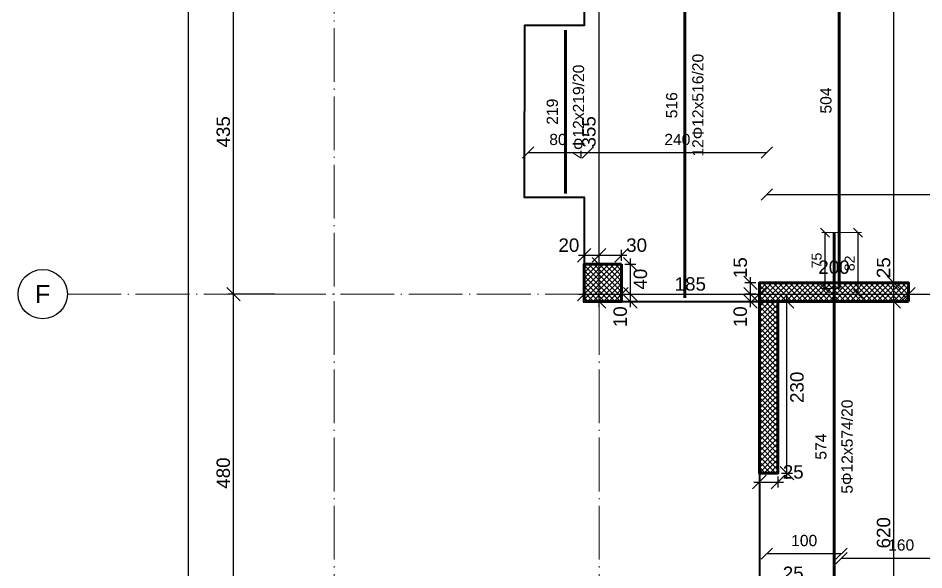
# Model space of a CAD drawing. Header units: millimetres. Extents: x -404 to 6018, y -5139 to 7890.
# Drawn here: x 3471 to 4685, y 1590 to 2330 of the extents above; entities that cross this region are included whole.
import ezdxf
from ezdxf.enums import TextEntityAlignment as Align

# ---------------------------------------------------------------- set-up
doc = ezdxf.new("R2010")
doc.units = ezdxf.units.MM
doc.linetypes.add('ZWCAD_ISO04W100', pattern=[30.5, 24, -3, 0.5, -3])
for name, color, linetype, lineweight in [('AXIS LINES', 255, 'ZWCAD_ISO04W100', 13), ('COLUMN', 140, 'Continuous', 53), ('SLAB', 3, 'Continuous', 35), ('WALL', 10, 'Continuous', 53)]:
    doc.layers.add(name, color=color, linetype=linetype, lineweight=lineweight)
for name, color, linetype in [('FW_AXIS', 7, 'Continuous'), ('FW_COLUMN_HATCH', 8, 'Continuous'), ('FW_DIM', 7, 'Continuous'), ('FW_WALL_HATCH', 8, 'Continuous'), ('REB_BOT_MESH_Y', 5, 'Continuous'), ('REB_BOT_MESH_Y_AXDIM', 5, 'Continuous'), ('REB_BOT_MESH_Y_LAP', 5, 'Continuous'), ('REB_BOT_MESH_Y_RANGE', 5, 'Continuous'), ('REB_BOT_MESH_Y_TEXT', 5, 'Continuous')]:
    doc.layers.add(name, color=color, linetype=linetype)
doc.styles.add('REBAR_TXT', font='arial.ttf')
doc.styles.get("Standard").update_dxf_attribs({"font": 'arial.ttf'})
doc.dimstyles.new('FW_DIM', dxfattribs={"dimtxt": 18, "dimasz": 9, "dimexe": 7.5, "dimexo": 4.5, "dimgap": 4.5, "dimtad": 1, "dimdec": 0, "dimtxsty": 'Standard', "dimtsz": 9, "dimcen": 2.5, "dimdle": 7.5, "dimclrd": 256, "dimclre": 256, "dimclrt": 7, "dimazin": 3, "dimtfac": 1, "dimtmove": 2, "dimatfit": 3})
doc.dimstyles.new('REBAR LAP', dxfattribs={"dimtxt": 13.5, "dimasz": 2.5, "dimexe": 4.5, "dimexo": 0, "dimgap": 4.5, "dimtad": 1, "dimdec": 0, "dimtxsty": 'Standard', "dimtsz": 6, "dimcen": 2.5, "dimclrd": 6, "dimclre": 6, "dimclrt": 7, "dimazin": 3, "dimtfac": 1, "dimtmove": 2, "dimatfit": 3, "dimlwd": 25, "dimlwe": 18})
doc.dimstyles.new('REBAR M-200', dxfattribs={"dimtxt": 15, "dimasz": 15, "dimexe": 25, "dimexo": 12.5, "dimgap": 10, "dimtad": 1, "dimdec": 0, "dimtxsty": 'Standard', "dimblk": 'NONE', "dimcen": 50, "dimse1": 1, "dimse2": 1, "dimclrd": 6, "dimclre": 6, "dimclrt": 7, "dimazin": 3, "dimtfac": 1, "dimtmove": 2, "dimatfit": 3, "dimldrblk": 'NONE', "dimlwd": 53})
doc.dimstyles.new('REBAR RANGE', dxfattribs={"dimtxt": 15, "dimasz": 2.5, "dimexe": 0, "dimexo": 0, "dimgap": 10, "dimtad": 1, "dimdec": 0, "dimtxsty": 'Standard', "dimtsz": 7.5, "dimcen": 2.5, "dimse1": 1, "dimse2": 1, "dimclrd": 6, "dimclre": 6, "dimclrt": 7, "dimazin": 3, "dimtfac": 1, "dimtmove": 2, "dimatfit": 3, "dimlwd": 25})

# ---------------------------------------------------------------- blocks, each defined once
blk = doc.blocks.new('*D732')
at = {"color": 6, "lineweight": 53}
blk.add_line((4365, 1955), (4365, 2471.5), dxfattribs=at)
at = {"layer": 'Defpoints'}
for p in [(4365, 2471.5), (4365, 1955), (4365, 1955)]:
    blk.add_point(p, dxfattribs=at)
at = {"layer": 'REB_BOT_MESH_Y', "color": 7, "insert": (4347.5, 2213.2), "char_height": 15, "attachment_point": 5, "rotation": 90}
blk.add_mtext('516', dxfattribs=at)
blk = doc.blocks.new('_NONE')
blk = doc.blocks.new('*D789')
at = {"color": 6, "lineweight": 53}
blk.add_line((4565, 1468.5), (4565, 2042.5), dxfattribs=at)
at = {"layer": 'Defpoints'}
for p in [(4565, 2042.5), (4565, 1468.5), (4565, 1468.5)]:
    blk.add_point(p, dxfattribs=at)
at = {"layer": 'REB_BOT_MESH_Y', "color": 7, "insert": (4547.5, 1755.5), "char_height": 15, "attachment_point": 5, "rotation": 90}
blk.add_mtext('574', dxfattribs=at)
blk = doc.blocks.new('*D790')
at = {"color": 6, "lineweight": 53}
blk.add_line((4571.7, 1967.5), (4571.7, 2471.5), dxfattribs=at)
at = {"layer": 'Defpoints'}
for p in [(4571.7, 2471.5), (4571.7, 1967.5), (4571.7, 1967.5)]:
    blk.add_point(p, dxfattribs=at)
at = {"layer": 'REB_BOT_MESH_Y', "color": 7, "insert": (4554.2, 2219.5), "char_height": 15, "attachment_point": 5, "rotation": 90}
blk.add_mtext('504', dxfattribs=at)
blk = doc.blocks.new('_Oblique')
at = {"color": 0, "linetype": 'ByBlock', "lineweight": -2}
blk.add_line((-0.5, -0.5), (0.5, 0.5), dxfattribs=at)
blk = doc.blocks.new('*D800')
at = {"color": 6, "lineweight": 18}
for p, q in [((4565, 2042.5), (4548.5, 2042.5)), ((4571.7, 1967.5), (4548.5, 1967.5))]:
    blk.add_line(p, q, dxfattribs=at)
at = {"color": 6, "lineweight": 25}
blk.add_line((4553, 1967.5), (4553, 2042.5), dxfattribs=at)
at = {"layer": 'Defpoints'}
for p in [(4565, 2042.5), (4553, 1967.5), (4571.7, 1967.5)]:
    blk.add_point(p, dxfattribs=at)
at = {"layer": 'REB_BOT_MESH_Y_LAP', "color": 6, "xscale": 12, "yscale": 12, "rotation": 90}
for p in [(4553, 2042.5), (4553, 1967.5)]:
    blk.add_blockref('_OBLIQUE', p, dxfattribs=at)
at = {"layer": 'REB_BOT_MESH_Y_LAP', "color": 7, "insert": (4541.7, 2005), "char_height": 13.5, "attachment_point": 5, "rotation": 90}
blk.add_mtext('75', dxfattribs=at)
blk = doc.blocks.new('*D801')
at = {"color": 6, "lineweight": 18}
for p, q in [((4565, 2042.5), (4601.7, 2042.5)), ((4565, 1960), (4601.7, 1960))]:
    blk.add_line(p, q, dxfattribs=at)
at = {"color": 6, "lineweight": 25}
blk.add_line((4597.2, 1960), (4597.2, 2042.5), dxfattribs=at)
at = {"layer": 'Defpoints'}
for p in [(4565, 2042.5), (4565, 1960), (4597.2, 1960)]:
    blk.add_point(p, dxfattribs=at)
at = {"layer": 'REB_BOT_MESH_Y_AXDIM', "color": 6, "xscale": 12, "yscale": 12, "rotation": 90}
for p in [(4597.2, 2042.5), (4597.2, 1960)]:
    blk.add_blockref('_OBLIQUE', p, dxfattribs=at)
at = {"layer": 'REB_BOT_MESH_Y_AXDIM', "color": 7, "insert": (4586, 2001.2), "char_height": 13.5, "attachment_point": 5, "rotation": 90}
blk.add_mtext('82', dxfattribs=at)
blk = doc.blocks.new('*D855')
at = {"color": 6, "lineweight": 25}
blk.add_line((4475, 2093.5), (5415, 2093.5), dxfattribs=at)
at = {"layer": 'Defpoints'}
for p in [(4475, 2093.5), (4475, 2093.5), (5415, 2093.5)]:
    blk.add_point(p, dxfattribs=at)
at = {"layer": 'REB_BOT_MESH_Y_RANGE', "color": 6, "xscale": 15, "yscale": 15}
for p in [(4475, 2093.5), (5415, 2093.5)]:
    blk.add_blockref('_OBLIQUE', p, dxfattribs=at)
at = {"layer": 'REB_BOT_MESH_Y_RANGE', "color": 7, "insert": (4945, 2111), "char_height": 15, "attachment_point": 5}
blk.add_mtext('940', dxfattribs=at)
blk = doc.blocks.new('*D867')
at = {"color": 6, "lineweight": 25}
blk.add_line((4235, 2149.8), (4475, 2149.8), dxfattribs=at)
at = {"layer": 'Defpoints'}
for p in [(4235, 2149.8), (4235, 2149.8), (4475, 2149.8)]:
    blk.add_point(p, dxfattribs=at)
at = {"layer": 'REB_BOT_MESH_Y_RANGE', "color": 6, "xscale": 15, "yscale": 15}
for p in [(4235, 2149.8), (4475, 2149.8)]:
    blk.add_blockref('_OBLIQUE', p, dxfattribs=at)
at = {"layer": 'REB_BOT_MESH_Y_RANGE', "color": 7, "insert": (4355, 2167.2), "char_height": 15, "attachment_point": 5}
blk.add_mtext('240', dxfattribs=at)
blk = doc.blocks.new('*D875')
at = {"color": 6, "lineweight": 25}
blk.add_line((4575, 1606), (4735, 1606), dxfattribs=at)
at = {"layer": 'Defpoints'}
for p in [(4575, 1606), (4575, 1606), (4735, 1606)]:
    blk.add_point(p, dxfattribs=at)
at = {"layer": 'REB_BOT_MESH_Y_RANGE', "color": 6, "xscale": 15, "yscale": 15}
for p in [(4575, 1606), (4735, 1606)]:
    blk.add_blockref('_OBLIQUE', p, dxfattribs=at)
at = {"layer": 'REB_BOT_MESH_Y_RANGE', "color": 7, "insert": (4655, 1623.5), "char_height": 15, "attachment_point": 5}
blk.add_mtext('160', dxfattribs=at)
blk = doc.blocks.new('*D879')
at = {"color": 6, "lineweight": 25}
blk.add_line((4475, 1612), (4575, 1612), dxfattribs=at)
at = {"layer": 'Defpoints'}
for p in [(4475, 1612), (4475, 1612), (4575, 1612)]:
    blk.add_point(p, dxfattribs=at)
at = {"layer": 'REB_BOT_MESH_Y_RANGE', "color": 6, "xscale": 15, "yscale": 15}
for p in [(4475, 1612), (4575, 1612)]:
    blk.add_blockref('_OBLIQUE', p, dxfattribs=at)
at = {"layer": 'REB_BOT_MESH_Y_RANGE', "color": 7, "insert": (4525, 1629.5), "char_height": 15, "attachment_point": 5}
blk.add_mtext('100', dxfattribs=at)
blk = doc.blocks.new('*D882')
at = {"color": 6, "lineweight": 25}
blk.add_line((4155, 2149.8), (4235, 2149.8), dxfattribs=at)
at = {"layer": 'Defpoints'}
for p in [(4155, 2149.8), (4155, 2149.8), (4235, 2149.8)]:
    blk.add_point(p, dxfattribs=at)
at = {"layer": 'REB_BOT_MESH_Y_RANGE', "color": 6, "xscale": 15, "yscale": 15}
for p in [(4155, 2149.8), (4235, 2149.8)]:
    blk.add_blockref('_OBLIQUE', p, dxfattribs=at)
at = {"layer": 'REB_BOT_MESH_Y_RANGE', "color": 7, "insert": (4195, 2167.2), "char_height": 15, "attachment_point": 5}
blk.add_mtext('80', dxfattribs=at)
blk = doc.blocks.new('*D883')
at = {"color": 6, "lineweight": 53}
blk.add_line((4205, 2095), (4205, 2314), dxfattribs=at)
at = {"layer": 'Defpoints'}
for p in [(4205, 2314), (4205, 2095), (4205, 2095)]:
    blk.add_point(p, dxfattribs=at)
at = {"layer": 'REB_BOT_MESH_Y', "color": 7, "insert": (4187.5, 2204.5), "char_height": 15, "attachment_point": 5, "rotation": 90}
blk.add_mtext('219', dxfattribs=at)
blk = doc.blocks.new('*D899')
for p, q in [((4464.9, 1564.5), (4464.9, 1579.5)), ((4489.9, 1564.5), (4489.9, 1579.5)), ((4457.4, 1572), (4497.4, 1572))]:
    blk.add_line(p, q)
at = {"layer": 'Defpoints'}
for p in [(4464.9, 1572), (4464.9, 1560), (4489.9, 1560)]:
    blk.add_point(p, dxfattribs=at)
at = {"layer": 'FW_DIM', "xscale": 18, "yscale": 18}
for p in [(4464.9, 1572), (4489.9, 1572)]:
    blk.add_blockref('_OBLIQUE', p, dxfattribs=at)
at = {"layer": 'FW_DIM', "color": 7, "insert": (4510.3, 1585.5), "char_height": 18, "attachment_point": 5}
blk.add_mtext('25', dxfattribs=at)
blk = doc.blocks.new('*D901')
for p, q in [((4452.9, 1942.5), (4452.9, 1967.5)), ((4460.4, 1960), (4445.4, 1960)), ((4460.4, 1950), (4445.4, 1950))]:
    blk.add_line(p, q)
at = {"layer": 'Defpoints'}
for p in [(4464.9, 1960), (4452.9, 1950), (4464.9, 1950)]:
    blk.add_point(p, dxfattribs=at)
at = {"layer": 'FW_DIM', "xscale": 18, "yscale": 18, "rotation": 90}
for p in [(4452.9, 1960), (4452.9, 1950)]:
    blk.add_blockref('_OBLIQUE', p, dxfattribs=at)
at = {"layer": 'FW_DIM', "color": 7, "insert": (4439.4, 1929.6), "char_height": 18, "attachment_point": 5, "rotation": 90}
blk.add_mtext('10', dxfattribs=at)
blk = doc.blocks.new('*D902')
for p, q in [((4452.9, 1952.5), (4452.9, 1982.5)), ((4460.4, 1975), (4445.4, 1975)), ((4460.4, 1960), (4445.4, 1960))]:
    blk.add_line(p, q)
at = {"layer": 'Defpoints'}
for p in [(4464.9, 1975), (4452.9, 1960), (4464.9, 1960)]:
    blk.add_point(p, dxfattribs=at)
at = {"layer": 'FW_DIM', "xscale": 18, "yscale": 18, "rotation": 90}
for p in [(4452.9, 1975), (4452.9, 1960)]:
    blk.add_blockref('_OBLIQUE', p, dxfattribs=at)
at = {"layer": 'FW_DIM', "color": 7, "insert": (4439.4, 1995.4), "char_height": 18, "attachment_point": 5, "rotation": 90}
blk.add_mtext('15', dxfattribs=at)
blk = doc.blocks.new('*D903')
for p, q in [((4464.9, 1715.5), (4464.9, 1700.5)), ((4489.9, 1715.5), (4489.9, 1700.5)), ((4457.4, 1708), (4497.4, 1708))]:
    blk.add_line(p, q)
at = {"layer": 'Defpoints'}
for p in [(4464.9, 1720), (4489.9, 1720), (4464.9, 1708)]:
    blk.add_point(p, dxfattribs=at)
at = {"layer": 'FW_DIM', "xscale": 18, "yscale": 18}
for p in [(4464.9, 1708), (4489.9, 1708)]:
    blk.add_blockref('_OBLIQUE', p, dxfattribs=at)
at = {"layer": 'FW_DIM', "color": 7, "insert": (4510.3, 1721.5), "char_height": 18, "attachment_point": 5}
blk.add_mtext('25', dxfattribs=at)
blk = doc.blocks.new('*D904')
for p, q in [((4501.9, 1712.5), (4501.9, 1957.5)), ((4494.4, 1950), (4509.4, 1950)), ((4494.4, 1720), (4509.4, 1720))]:
    blk.add_line(p, q)
at = {"layer": 'Defpoints'}
for p in [(4489.9, 1950), (4489.9, 1720), (4501.9, 1720)]:
    blk.add_point(p, dxfattribs=at)
at = {"layer": 'FW_DIM', "xscale": 18, "yscale": 18, "rotation": 90}
for p in [(4501.9, 1950), (4501.9, 1720)]:
    blk.add_blockref('_OBLIQUE', p, dxfattribs=at)
at = {"layer": 'FW_DIM', "color": 7, "insert": (4515.4, 1835), "char_height": 18, "attachment_point": 5, "rotation": 90}
blk.add_mtext('230', dxfattribs=at)
blk = doc.blocks.new('*D939')
for p, q in [((4230, 2004.5), (4230, 2019.5)), ((4250, 2004.5), (4250, 2019.5)), ((4222.5, 2012), (4257.5, 2012))]:
    blk.add_line(p, q)
at = {"layer": 'Defpoints'}
for p in [(4230, 2012), (4230, 2000), (4250, 2000)]:
    blk.add_point(p, dxfattribs=at)
at = {"layer": 'FW_DIM', "xscale": 18, "yscale": 18}
for p in [(4230, 2012), (4250, 2012)]:
    blk.add_blockref('_OBLIQUE', p, dxfattribs=at)
at = {"layer": 'FW_DIM', "color": 7, "insert": (4209.6, 2025.5), "char_height": 18, "attachment_point": 5}
blk.add_mtext('20', dxfattribs=at)
blk = doc.blocks.new('*D940')
for p, q in [((4250, 2004.5), (4250, 2019.5)), ((4280, 2004.5), (4280, 2019.5)), ((4242.5, 2012), (4287.5, 2012))]:
    blk.add_line(p, q)
at = {"layer": 'Defpoints'}
for p in [(4250, 2012), (4250, 2000), (4280, 2000)]:
    blk.add_point(p, dxfattribs=at)
at = {"layer": 'FW_DIM', "xscale": 18, "yscale": 18}
for p in [(4250, 2012), (4280, 2012)]:
    blk.add_blockref('_OBLIQUE', p, dxfattribs=at)
at = {"layer": 'FW_DIM', "color": 7, "insert": (4300.4, 2025.5), "char_height": 18, "attachment_point": 5}
blk.add_mtext('30', dxfattribs=at)
blk = doc.blocks.new('*D941')
for p, q in [((4292, 1942.5), (4292, 1967.5)), ((4284.5, 1960), (4299.5, 1960)), ((4284.5, 1950), (4299.5, 1950))]:
    blk.add_line(p, q)
at = {"layer": 'Defpoints'}
for p in [(4280, 1960), (4280, 1950), (4292, 1950)]:
    blk.add_point(p, dxfattribs=at)
at = {"layer": 'FW_DIM', "xscale": 18, "yscale": 18, "rotation": 90}
for p in [(4292, 1960), (4292, 1950)]:
    blk.add_blockref('_OBLIQUE', p, dxfattribs=at)
at = {"layer": 'FW_DIM', "color": 7, "insert": (4278.5, 1929.6), "char_height": 18, "attachment_point": 5, "rotation": 90}
blk.add_mtext('10', dxfattribs=at)
blk = doc.blocks.new('*D942')
for p, q in [((4292, 1952.5), (4292, 2007.5)), ((4284.5, 2000), (4299.5, 2000)), ((4284.5, 1960), (4299.5, 1960))]:
    blk.add_line(p, q)
at = {"layer": 'Defpoints'}
for p in [(4280, 2000), (4280, 1960), (4292, 1960)]:
    blk.add_point(p, dxfattribs=at)
at = {"layer": 'FW_DIM', "xscale": 18, "yscale": 18, "rotation": 90}
for p in [(4292, 2000), (4292, 1960)]:
    blk.add_blockref('_OBLIQUE', p, dxfattribs=at)
at = {"layer": 'FW_DIM', "color": 7, "insert": (4305.5, 1980), "char_height": 18, "attachment_point": 5, "rotation": 90}
blk.add_mtext('40', dxfattribs=at)
blk = doc.blocks.new('*D993')
for p, q in [((4230, 1964.5), (4230, 1967.5)), ((4280, 1964.5), (4280, 1967.5)), ((4222.5, 1960), (4287.5, 1960))]:
    blk.add_line(p, q)
at = {"layer": 'Defpoints'}
for p in [(4230, 1960), (4230, 1960), (4280, 1960)]:
    blk.add_point(p, dxfattribs=at)
at = {"layer": 'FW_DIM', "xscale": 18, "yscale": 18}
for p in [(4230, 1960), (4280, 1960)]:
    blk.add_blockref('_OBLIQUE', p, dxfattribs=at)
blk = doc.blocks.new('*D994')
for p, q in [((4280, 1964.5), (4280, 1967.5)), ((4464.9, 1964.5), (4464.9, 1967.5)), ((4272.5, 1960), (4472.4, 1960))]:
    blk.add_line(p, q)
at = {"layer": 'Defpoints'}
for p in [(4280, 1960), (4280, 1960), (4464.9, 1960)]:
    blk.add_point(p, dxfattribs=at)
at = {"layer": 'FW_DIM', "xscale": 18, "yscale": 18}
for p in [(4280, 1960), (4464.9, 1960)]:
    blk.add_blockref('_OBLIQUE', p, dxfattribs=at)
at = {"layer": 'FW_DIM', "color": 7, "insert": (4372.4, 1973.5), "char_height": 18, "attachment_point": 5}
blk.add_mtext('185', dxfattribs=at)
blk = doc.blocks.new('*D995')
for p, q in [((4464.9, 1964.5), (4464.9, 1967.5)), ((4664.9, 1964.5), (4664.9, 1967.5)), ((4457.4, 1960), (4672.4, 1960))]:
    blk.add_line(p, q)
at = {"layer": 'Defpoints'}
for p in [(4464.9, 1960), (4464.9, 1960), (4664.9, 1960)]:
    blk.add_point(p, dxfattribs=at)
at = {"layer": 'FW_DIM', "xscale": 18, "yscale": 18}
for p in [(4464.9, 1960), (4664.9, 1960)]:
    blk.add_blockref('_OBLIQUE', p, dxfattribs=at)
at = {"layer": 'FW_DIM', "color": 7, "insert": (4564.9, 1996), "char_height": 18, "attachment_point": 5}
blk.add_mtext('200', dxfattribs=at)
blk = doc.blocks.new('*D996')
for p, q in [((4664.9, 1964.5), (4664.9, 1967.5)), ((4795, 1964.5), (4795, 1967.5)), ((4657.4, 1960), (4802.5, 1960))]:
    blk.add_line(p, q)
at = {"layer": 'Defpoints'}
for p in [(4664.9, 1960), (4664.9, 1960), (4795, 1960)]:
    blk.add_point(p, dxfattribs=at)
at = {"layer": 'FW_DIM', "xscale": 18, "yscale": 18}
for p in [(4664.9, 1960), (4795, 1960)]:
    blk.add_blockref('_OBLIQUE', p, dxfattribs=at)
at = {"layer": 'FW_DIM', "color": 7, "insert": (4729.9, 1973.5), "char_height": 18, "attachment_point": 5}
blk.add_mtext('130', dxfattribs=at)
blk = doc.blocks.new('*D1023')
for p, q in [((4250, 1942.5), (4250, 2007.5)), ((4245.5, 2000), (4242.5, 2000)), ((4245.5, 1950), (4242.5, 1950))]:
    blk.add_line(p, q)
at = {"layer": 'Defpoints'}
for p in [(4250, 2000), (4250, 1950), (4250, 1950)]:
    blk.add_point(p, dxfattribs=at)
at = {"layer": 'FW_DIM', "xscale": 18, "yscale": 18, "rotation": 90}
for p in [(4250, 2000), (4250, 1950)]:
    blk.add_blockref('_OBLIQUE', p, dxfattribs=at)
blk = doc.blocks.new('*D1024')
for p, q in [((4250, 1992.5), (4250, 2362.5)), ((4245.5, 2355), (4242.5, 2355)), ((4245.5, 2000), (4242.5, 2000))]:
    blk.add_line(p, q)
at = {"layer": 'Defpoints'}
for p in [(4250, 2355), (4250, 2000), (4250, 2000)]:
    blk.add_point(p, dxfattribs=at)
at = {"layer": 'FW_DIM', "xscale": 18, "yscale": 18, "rotation": 90}
for p in [(4250, 2355), (4250, 2000)]:
    blk.add_blockref('_OBLIQUE', p, dxfattribs=at)
at = {"layer": 'FW_DIM', "color": 7, "insert": (4236.5, 2177.5), "char_height": 18, "attachment_point": 5, "rotation": 90}
blk.add_mtext('355', dxfattribs=at)
blk = doc.blocks.new('*D1035')
for p, q in [((4645, 1322.5), (4645, 1957.5)), ((4640.5, 1950), (4637.5, 1950)), ((4640.5, 1330), (4637.5, 1330))]:
    blk.add_line(p, q)
at = {"layer": 'Defpoints'}
for p in [(4645, 1950), (4645, 1330), (4645, 1330)]:
    blk.add_point(p, dxfattribs=at)
at = {"layer": 'FW_DIM', "xscale": 18, "yscale": 18, "rotation": 90}
for p in [(4645, 1950), (4645, 1330)]:
    blk.add_blockref('_OBLIQUE', p, dxfattribs=at)
at = {"layer": 'FW_DIM', "color": 7, "insert": (4631.5, 1640), "char_height": 18, "attachment_point": 5, "rotation": 90}
blk.add_mtext('620', dxfattribs=at)
blk = doc.blocks.new('*D1036')
for p, q in [((4645, 1942.5), (4645, 1982.5)), ((4640.5, 1975), (4637.5, 1975)), ((4640.5, 1950), (4637.5, 1950))]:
    blk.add_line(p, q)
at = {"layer": 'Defpoints'}
for p in [(4645, 1975), (4645, 1950), (4645, 1950)]:
    blk.add_point(p, dxfattribs=at)
at = {"layer": 'FW_DIM', "xscale": 18, "yscale": 18, "rotation": 90}
for p in [(4645, 1975), (4645, 1950)]:
    blk.add_blockref('_OBLIQUE', p, dxfattribs=at)
at = {"layer": 'FW_DIM', "color": 7, "insert": (4631.5, 1995.4), "char_height": 18, "attachment_point": 5, "rotation": 90}
blk.add_mtext('25', dxfattribs=at)
blk = doc.blocks.new('*D1037')
for p, q in [((4645, 1967.5), (4645, 2868)), ((4640.5, 2860.5), (4637.5, 2860.5)), ((4640.5, 1975), (4637.5, 1975))]:
    blk.add_line(p, q)
at = {"layer": 'Defpoints'}
for p in [(4645, 2860.5), (4645, 1975), (4645, 1975)]:
    blk.add_point(p, dxfattribs=at)
at = {"layer": 'FW_DIM', "xscale": 18, "yscale": 18, "rotation": 90}
for p in [(4645, 2860.5), (4645, 1975)]:
    blk.add_blockref('_OBLIQUE', p, dxfattribs=at)
at = {"layer": 'FW_DIM', "color": 7, "insert": (4631.5, 2417.8), "char_height": 18, "attachment_point": 5, "rotation": 90}
blk.add_mtext('886', dxfattribs=at)
blk = doc.blocks.new('*D1078')
for p, q in [((3760, 1472.5), (3760, 1967.5)), ((3815.5, 1960), (3752.5, 1960)), ((3815.5, 1480), (3752.5, 1480))]:
    blk.add_line(p, q)
at = {"layer": 'Defpoints'}
for p in [(3820, 1960), (3760, 1480), (3820, 1480)]:
    blk.add_point(p, dxfattribs=at)
at = {"layer": 'FW_DIM', "xscale": 18, "yscale": 18, "rotation": 90}
for p in [(3760, 1960), (3760, 1480)]:
    blk.add_blockref('_OBLIQUE', p, dxfattribs=at)
at = {"layer": 'FW_DIM', "color": 7, "insert": (3746.5, 1720), "char_height": 18, "attachment_point": 5, "rotation": 90}
blk.add_mtext('480', dxfattribs=at)
blk = doc.blocks.new('*D1079')
for p, q in [((3815.5, 2395), (3752.5, 2395)), ((3760, 1952.5), (3760, 2402.5)), ((3815.5, 1960), (3752.5, 1960))]:
    blk.add_line(p, q)
at = {"layer": 'Defpoints'}
for p in [(3820, 2395), (3760, 1960), (3820, 1960)]:
    blk.add_point(p, dxfattribs=at)
at = {"layer": 'FW_DIM', "xscale": 18, "yscale": 18, "rotation": 90}
for p in [(3760, 2395), (3760, 1960)]:
    blk.add_blockref('_OBLIQUE', p, dxfattribs=at)
at = {"layer": 'FW_DIM', "color": 7, "insert": (3746.5, 2177.5), "char_height": 18, "attachment_point": 5, "rotation": 90}
blk.add_mtext('435', dxfattribs=at)
blk = doc.blocks.new('*D1091')
for p, q in [((3815.5, 2940.1), (3692.5, 2940.1)), ((3700, -207.5), (3700, 2947.6)), ((3815.5, -200), (3692.5, -200))]:
    blk.add_line(p, q)
at = {"layer": 'Defpoints'}
for p in [(3820, 2940.1), (3700, -200), (3820, -200)]:
    blk.add_point(p, dxfattribs=at)
at = {"layer": 'FW_DIM', "xscale": 18, "yscale": 18, "rotation": 90}
for p in [(3700, 2940.1), (3700, -200)]:
    blk.add_blockref('_OBLIQUE', p, dxfattribs=at)
at = {"layer": 'FW_DIM', "color": 7, "insert": (3686.5, 1370), "char_height": 18, "attachment_point": 5, "rotation": 90}
blk.add_mtext('3140', dxfattribs=at)

msp = doc.modelspace()

# ---------------------------------------------------------------- hatches: boundary and pattern name
at = {"layer": 'FW_COLUMN_HATCH'}
h = msp.add_hatch(dxfattribs=at)
h.set_pattern_fill('ANSI37', scale=1.6)
h.paths.add_polyline_path([(4280, 2000), (4280, 1950), (4230, 1950), (4230, 2000), (4280, 2000), (4280, 2000)])
at = {"layer": 'FW_WALL_HATCH'}
h = msp.add_hatch(dxfattribs=at)
h.set_pattern_fill('ANSI37', scale=1.6)
h.paths.add_polyline_path([(4464.9, 1950), (4464.9, 1975), (4664.9, 1975), (4664.9, 1950), (4489.9, 1950), (4489.9, 1720), (4464.9, 1720), (4464.9, 1950)])

# ---------------------------------------------------------------- linework, layer by layer
at = {"layer": 'AXIS LINES', "color": 0, "ltscale": 3}
for points in [[(3895, 3140), (3895, -400.1)], [(4250, 3140), (4250, -400.1)], [(4645, 3140), (4645, -400.1)], [(3537.4, 1960), (5952.4, 1960)]]:
    msp.add_lwpolyline(points, dxfattribs=at)
at = {"layer": 'COLUMN', "ltscale": 0.08}
msp.add_lwpolyline([(4280, 2000), (4280, 1950), (4230, 1950), (4230, 2000), (4280, 2000)], dxfattribs=at)
at = {"layer": 'FW_AXIS'}
msp.add_circle((3504.4, 1960), 33, dxfattribs=at)
at = {"layer": 'SLAB', "ltscale": 0.08}
msp.add_lwpolyline([(5600, 1379.9), (5599.9, 1900), (5499.9, 1900), (5499.9, 1950), (5670, 1950), (5670, 2860), (5035, 2860), (5035, 2940.1), (4805, 2940.1), (4805.1, 2860.7), (4230, 2860), (4230, 2719.9), (4150, 2719.9), (4149.9, 2490), (4230, 2490), (4229.9, 2320), (4150, 2319.9), (4149.9, 2090), (4230, 2090), (4230, 1950), (4464.9, 1950), (4464.9, 1490)], dxfattribs=at)
at = {"layer": 'WALL', "ltscale": 0.08}
for points in [[(4664.9, 1950), (4464.9, 1950), (4464.9, 1975), (4664.9, 1975)], [(4464.9, 1950), (4489.9, 1950), (4489.9, 1720), (4464.9, 1720)]]:
    msp.add_lwpolyline(points, close=True, dxfattribs=at)

# ---------------------------------------------------------------- texts
at = {"layer": 'FW_AXIS', "color": 7, "style": 'REBAR_TXT'}
msp.add_text('F', height=24, dxfattribs=at).set_placement((3504.4, 1960), align=Align.MIDDLE_CENTER)
at = {"layer": 'REB_BOT_MESH_Y_TEXT', "color": 7, "style": 'REBAR_TXT'}
for s, p in [('12Φ12x516/20', (4375, 2213.2)), ('4Φ12x219/20', (4215, 2204.5)), ('5Φ12x574/20', (4575, 1755.5))]:
    msp.add_text(s, height=15, rotation=90, dxfattribs=at).set_placement(p, align=Align.TOP_CENTER)

# ---------------------------------------------------------------- dimensions: what is measured, and where the dimension line sits
at = {"layer": 'FW_DIM'}
for base, p1, p2, picture, middle in [((3700, -200), (3820, -200), (3820, 2940.1), '*D1091', (3686.5, 1370)), ((3760, 1960), (3820, 1960), (3820, 2395), '*D1079', (3746.5, 2177.5)), ((3760, 1480), (3820, 1480), (3820, 1960), '*D1078', (3746.5, 1720))]:
    dim = msp.add_linear_dim(base=base, p1=p1, p2=p2, angle=90, dimstyle='FW_DIM', dxfattribs=at)
    dim.commit()
    dim.dimension.update_dxf_attribs({"geometry": picture, "text_midpoint": middle})
for base, p1, p2, text, picture, middle in [((4645, 1975), (4645, 1975), (4645, 2860.5), '886', '*D1037', (4631.5, 2417.8)), ((4250, 2000), (4250, 2000), (4250, 2355), '355', '*D1024', (4236.5, 2177.5)), ((4250, 1950), (4250, 1950), (4250, 2000), ' ', '*D1023', (4250, 1975)), ((4292, 1960), (4280, 1960), (4280, 2000), '40', '*D942', (4305.5, 1980)), ((4452.9, 1960), (4464.9, 1960), (4464.9, 1975), '15', '*D902', (4439.4, 1995.4)), ((4645, 1950), (4645, 1950), (4645, 1975), '25', '*D1036', (4631.5, 1995.4)), ((4292, 1950), (4280, 1950), (4280, 1960), '10', '*D941', (4278.5, 1929.6)), ((4452.9, 1950), (4464.9, 1950), (4464.9, 1960), '10', '*D901', (4439.4, 1929.6)), ((4501.9, 1720), (4489.9, 1720), (4489.9, 1950), '230', '*D904', (4515.4, 1835)), ((4645, 1330), (4645, 1330), (4645, 1950), '620', '*D1035', (4631.5, 1640))]:
    dim = msp.add_linear_dim(base=base, p1=p1, p2=p2, angle=90, text=text, dimstyle='FW_DIM', override={"dimtmove": 2}, dxfattribs=at)
    dim.commit()
    dim.dimension.update_dxf_attribs({"geometry": picture, "text_midpoint": middle, "dimtype": 160})
for base, p1, p2, text, picture, middle in [((4230, 2012), (4230, 2000), (4250, 2000), '20', '*D939', (4209.6, 2025.5)), ((4250, 2012), (4250, 2000), (4280, 2000), '30', '*D940', (4300.4, 2025.5)), ((4464.9, 1960), (4464.9, 1960), (4664.9, 1960), '200', '*D995', (4564.9, 1996)), ((4280, 1960), (4280, 1960), (4464.9, 1960), '185', '*D994', (4372.4, 1973.5)), ((4664.9, 1960), (4664.9, 1960), (4795, 1960), '130', '*D996', (4729.9, 1973.5)), ((4230, 1960), (4230, 1960), (4280, 1960), ' ', '*D993', (4255, 1960)), ((4464.9, 1708), (4464.9, 1720), (4489.9, 1720), '25', '*D903', (4510.3, 1721.5)), ((4464.9, 1572), (4464.9, 1560), (4489.9, 1560), '25', '*D899', (4510.3, 1585.5))]:
    dim = msp.add_linear_dim(base=base, p1=p1, p2=p2, text=text, dimstyle='FW_DIM', override={"dimtmove": 2}, dxfattribs=at)
    dim.commit()
    dim.dimension.update_dxf_attribs({"geometry": picture, "text_midpoint": middle, "dimtype": 160})
at = {"layer": 'REB_BOT_MESH_Y'}
for base, p1, p2, picture, middle in [((4364.986936, 1955), (4364.986936, 1955), (4364.986936, 2471.5), '*D732', (4347.486936, 2213.25)), ((4571.7, 1967.5), (4571.7, 1967.5), (4571.7, 2471.5), '*D790', (4554.2, 2219.5)), ((4205, 2095), (4205, 2095), (4205, 2314), '*D883', (4187.5, 2204.5)), ((4565, 1468.5), (4565, 1468.5), (4565, 2042.5), '*D789', (4547.5, 1755.5))]:
    dim = msp.add_linear_dim(base=base, p1=p1, p2=p2, angle=90, dimstyle='REBAR M-200', dxfattribs=at)
    dim.commit()
    dim.dimension.update_dxf_attribs({"geometry": picture, "text_midpoint": middle})
at = {"layer": 'REB_BOT_MESH_Y_AXDIM'}
dim = msp.add_linear_dim(base=(4597.236936, 1960), p1=(4564.986936, 1960), p2=(4564.986936, 2042.5), angle=90, dimstyle='REBAR LAP', dxfattribs=at)
dim.commit()
dim.dimension.update_dxf_attribs({"geometry": '*D801', "text_midpoint": (4585.986936, 2001.25)})
at = {"layer": 'REB_BOT_MESH_Y_LAP'}
dim = msp.add_linear_dim(base=(4553, 1967.5), p1=(4571.7, 1967.5), p2=(4565, 2042.5), angle=90, dimstyle='REBAR LAP', dxfattribs=at)
dim.commit()
dim.dimension.update_dxf_attribs({"geometry": '*D800', "text_midpoint": (4541.7, 2005)})
at = {"layer": 'REB_BOT_MESH_Y_RANGE'}
for base, p1, p2, picture, middle in [((4155, 2149.8), (4155, 2149.8), (4235, 2149.8), '*D882', (4195, 2167.2)), ((4235, 2149.8), (4235, 2149.8), (4475, 2149.8), '*D867', (4355, 2167.2)), ((4475, 2093.5), (4475, 2093.5), (5415, 2093.5), '*D855', (4945, 2111)), ((4475, 1612), (4475, 1612), (4575, 1612), '*D879', (4525, 1629.5)), ((4575, 1606), (4575, 1606), (4735, 1606), '*D875', (4655, 1623.5))]:
    dim = msp.add_linear_dim(base=base, p1=p1, p2=p2, dimstyle='REBAR RANGE', dxfattribs=at)
    dim.commit()
    dim.dimension.update_dxf_attribs({"geometry": picture, "text_midpoint": middle})

doc.saveas('drawing.dxf')
